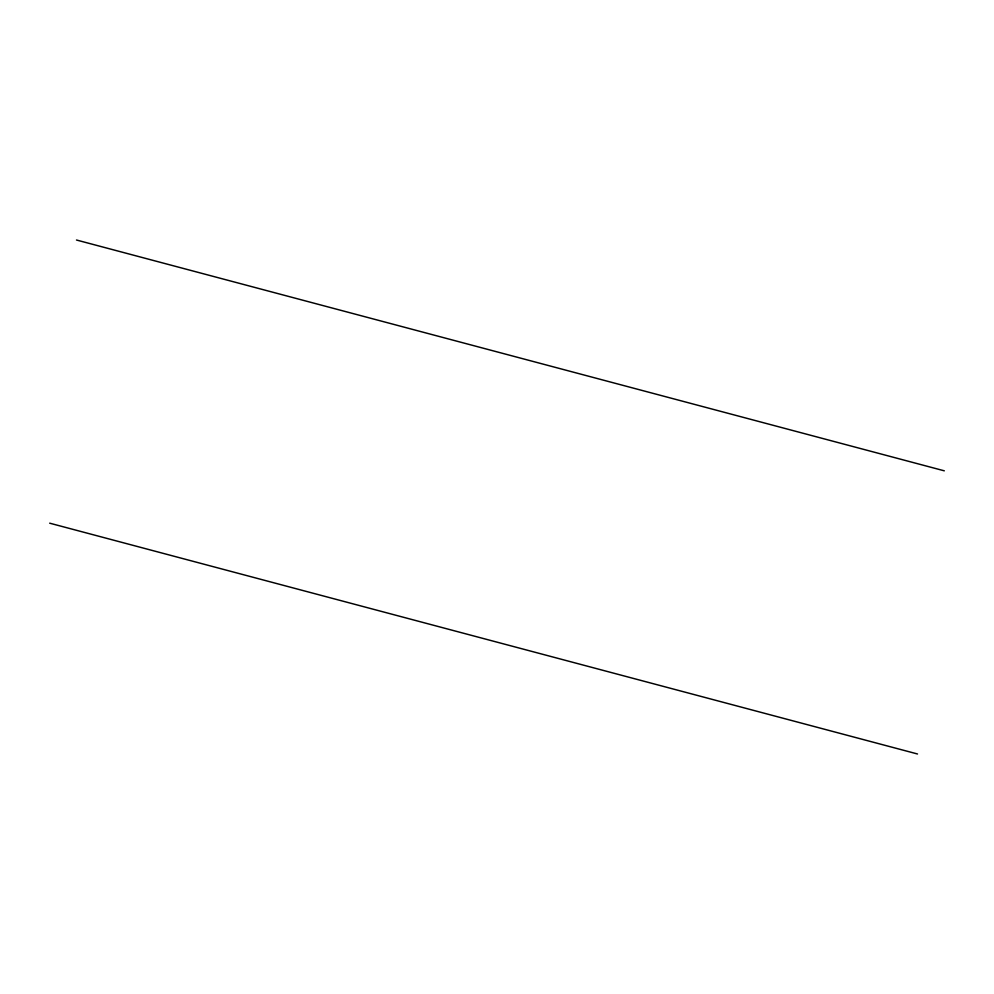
<?xml version="1.0" encoding="UTF-8"?>
<svg xmlns="http://www.w3.org/2000/svg" width="994" height="994" viewBox="0 0 994 994"><rect width="100%" height="100%" fill="white"/><g stroke="black" fill="none" stroke-linecap="round" stroke-linejoin="round"><path stroke-width="1.49" d="M76.476 240.014L944.3 470.821M49.7 523.179L917.524 753.986"/></g></svg>
